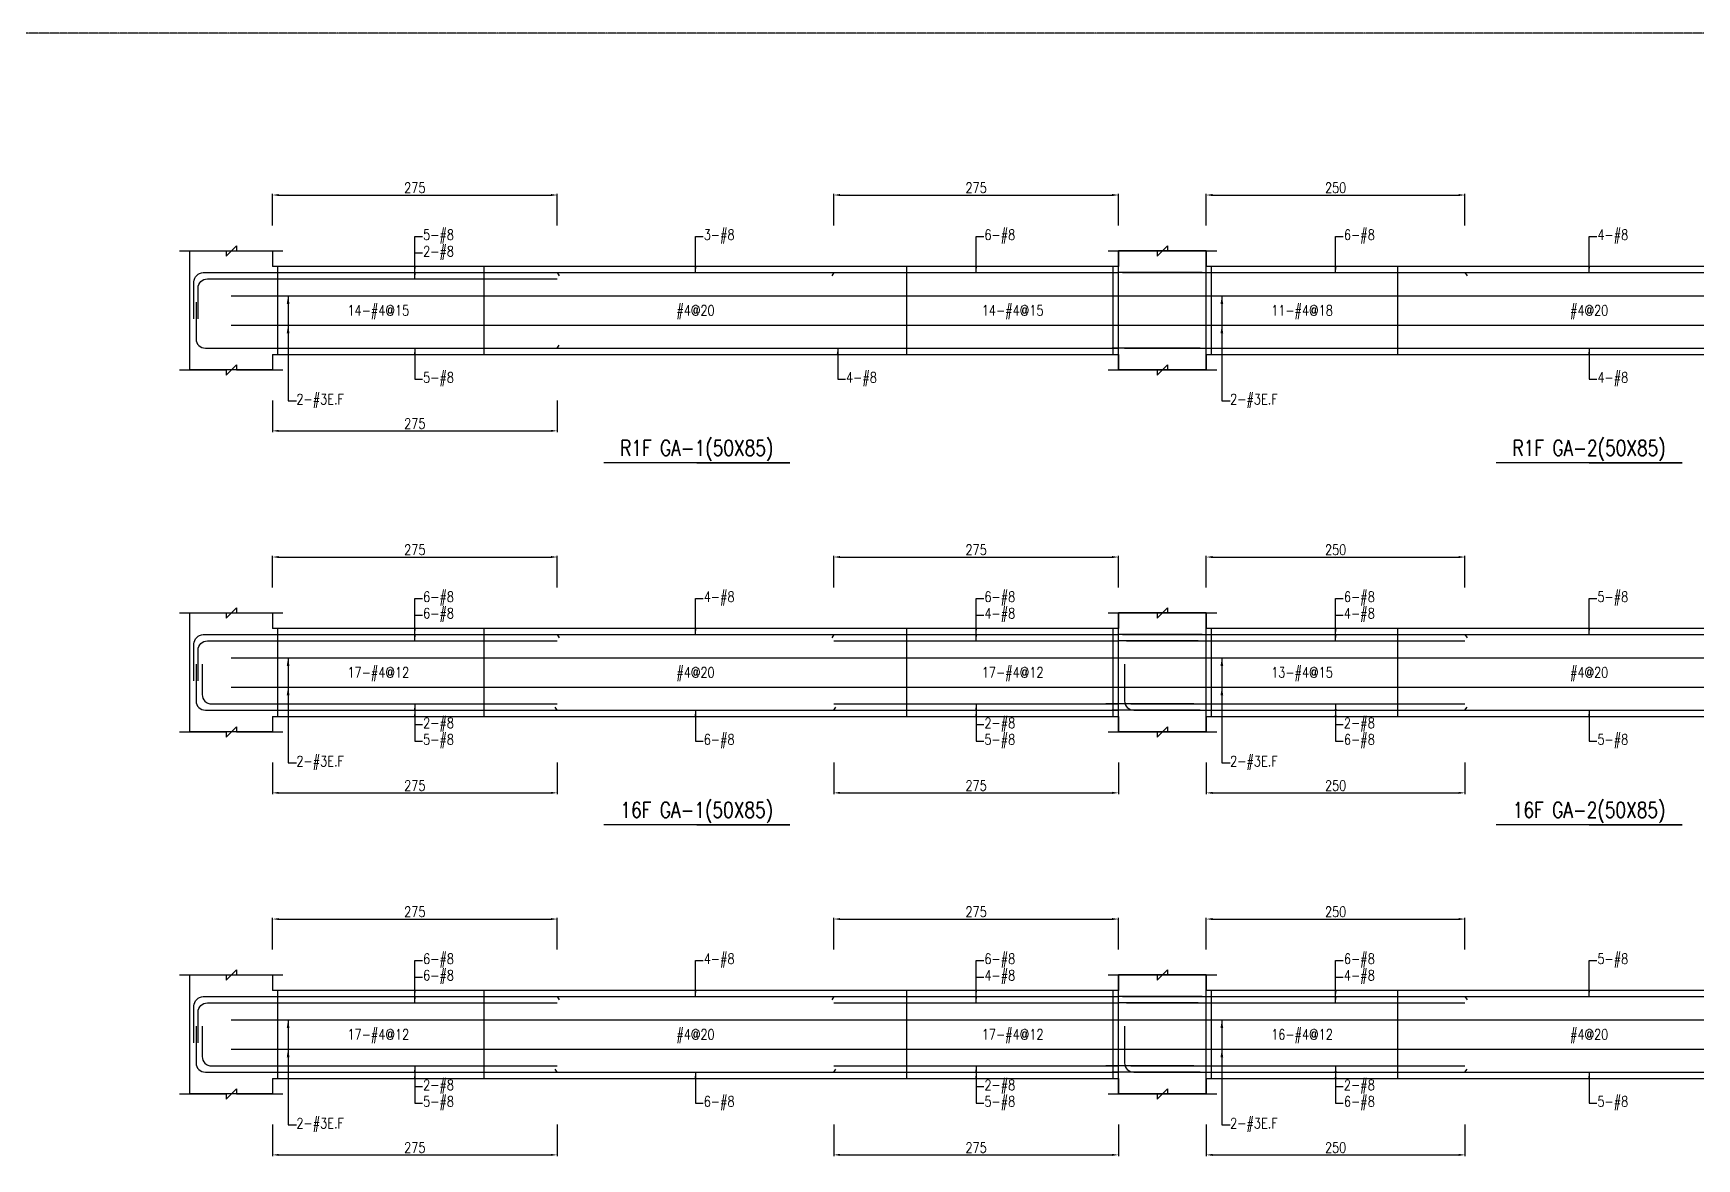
# Model space of a CAD drawing. Header units: millimetres. Extents: x 0 to 84580, y -12276 to 4373.
# Drawn here: x 32665 to 34273, y -2088 to -1000 of the extents above; entities that cross this region are included whole.
import ezdxf
from ezdxf.enums import TextEntityAlignment as Align

# ---------------------------------------------------------------- set-up
doc = ezdxf.new("R2010")
doc.units = ezdxf.units.MM
doc.header["$MEASUREMENT"] = 0
doc.linetypes.add('CENTER', pattern=[2, 1.25, -0.25, 0.25, -0.25])
for name, color, linetype in [('S-DIM', 2, 'Continuous'), ('S-GRID', 1, 'CENTER'), ('S-LEADER', 2, 'Continuous'), ('S-RC', 130, 'Continuous'), ('S-REINF', 6, 'Continuous'), ('S-TEXT', 2, 'Continuous')]:
    doc.layers.add(name, color=color, linetype=linetype)
doc.styles.add('CS4', font='romans.shx', dxfattribs={"width": 0.8, "bigfont": 'lsp.shx'})
doc.styles.get("Standard").update_dxf_attribs({"font": 'arial.ttf'})
doc.dimstyles.new('ISO-25', dxfattribs={"dimtxt": 2.5, "dimasz": 2.5, "dimexe": 1.25, "dimexo": 0.625, "dimtad": 1, "dimtxsty": 'Standard', "dimcen": 2.5, "dimadec": 0, "dimazin": 0, "dimtfac": 1, "dimtmove": 0, "dimatfit": 3, "dimfxl": 0, "dimarcsym": 0})

# ---------------------------------------------------------------- blocks, each defined once
blk = doc.blocks.new('*D899')
at = {"layer": 'DEFPOINTS', "color": 0, "transparency": 16777216}
for p in [(33171.3, -1856.4), (32896.3, -1886.4), (33171.3, -1886.4)]:
    blk.add_point(p, dxfattribs=at)
at = {"layer": 'S-DIM', "color": 0, "lineweight": -2, "transparency": 16777216}
for p, q in [((32896.3, -1885.8), (32896.3, -1855.2)), ((32902.3, -1856.4), (33165.3, -1856.4)), ((33171.3, -1885.8), (33171.3, -1855.2))]:
    blk.add_line(p, q, dxfattribs=at)
at = {"layer": 'S-DIM', "color": 0, "transparency": 16777216}
for points in [[(32902.3, -1855.4), (32902.3, -1857.4), (32896.3, -1856.4)], [(33165.3, -1855.4), (33165.3, -1857.4), (33171.3, -1856.4)]]:
    blk.add_solid(points, dxfattribs=at)
at = {"layer": 'S-DIM', "color": 0, "transparency": 16777216, "insert": (33033.8, -1849.4), "char_height": 10, "attachment_point": 5, "style": 'CS4'}
blk.add_mtext('275', dxfattribs=at)
blk = doc.blocks.new('*D900')
at = {"layer": 'DEFPOINTS', "color": 0, "transparency": 16777216}
for p in [(33713.8, -1856.4), (33438.8, -1886.4), (33713.8, -1886.4)]:
    blk.add_point(p, dxfattribs=at)
at = {"layer": 'S-DIM', "color": 0, "lineweight": -2, "transparency": 16777216}
for p, q in [((33438.8, -1885.8), (33438.8, -1855.2)), ((33444.8, -1856.4), (33707.8, -1856.4)), ((33713.8, -1885.8), (33713.8, -1855.2))]:
    blk.add_line(p, q, dxfattribs=at)
at = {"layer": 'S-DIM', "color": 0, "transparency": 16777216}
for points in [[(33444.8, -1855.4), (33444.8, -1857.4), (33438.8, -1856.4)], [(33707.8, -1855.4), (33707.8, -1857.4), (33713.8, -1856.4)]]:
    blk.add_solid(points, dxfattribs=at)
at = {"layer": 'S-DIM', "color": 0, "transparency": 16777216, "insert": (33576.3, -1849.4), "char_height": 10, "attachment_point": 5, "style": 'CS4'}
blk.add_mtext('275', dxfattribs=at)
blk = doc.blocks.new('*D901')
at = {"layer": 'DEFPOINTS', "color": 0, "transparency": 16777216}
for p in [(32896.3, -2054.4), (33171.3, -2054.4), (33171.3, -2084.4)]:
    blk.add_point(p, dxfattribs=at)
at = {"layer": 'S-DIM', "color": 0, "lineweight": -2, "transparency": 16777216}
for p, q in [((32896.3, -2055.1), (32896.3, -2085.7)), ((33171.3, -2055.1), (33171.3, -2085.7)), ((32902.3, -2084.4), (33165.3, -2084.4))]:
    blk.add_line(p, q, dxfattribs=at)
at = {"layer": 'S-DIM', "color": 0, "transparency": 16777216}
for points in [[(32902.3, -2083.4), (32902.3, -2085.4), (32896.3, -2084.4)], [(33165.3, -2083.4), (33165.3, -2085.4), (33171.3, -2084.4)]]:
    blk.add_solid(points, dxfattribs=at)
at = {"layer": 'S-DIM', "color": 0, "transparency": 16777216, "insert": (33033.8, -2077.4), "char_height": 10, "attachment_point": 5, "style": 'CS4'}
blk.add_mtext('275', dxfattribs=at)
blk = doc.blocks.new('*D902')
at = {"layer": 'DEFPOINTS', "color": 0, "transparency": 16777216}
for p in [(33438.8, -2054.4), (33713.8, -2054.4), (33713.8, -2084.4)]:
    blk.add_point(p, dxfattribs=at)
at = {"layer": 'S-DIM', "color": 0, "lineweight": -2, "transparency": 16777216}
for p, q in [((33438.8, -2055.1), (33438.8, -2085.7)), ((33713.8, -2055.1), (33713.8, -2085.7)), ((33444.8, -2084.4), (33707.8, -2084.4))]:
    blk.add_line(p, q, dxfattribs=at)
at = {"layer": 'S-DIM', "color": 0, "transparency": 16777216}
for points in [[(33444.8, -2083.4), (33444.8, -2085.4), (33438.8, -2084.4)], [(33707.8, -2083.4), (33707.8, -2085.4), (33713.8, -2084.4)]]:
    blk.add_solid(points, dxfattribs=at)
at = {"layer": 'S-DIM', "color": 0, "transparency": 16777216, "insert": (33576.3, -2077.4), "char_height": 10, "attachment_point": 5, "style": 'CS4'}
blk.add_mtext('275', dxfattribs=at)
blk = doc.blocks.new('*D903')
at = {"layer": 'DEFPOINTS', "color": 0, "transparency": 16777216}
for p in [(33171.3, -1506.4), (32896.3, -1536.4), (33171.3, -1536.4)]:
    blk.add_point(p, dxfattribs=at)
at = {"layer": 'S-DIM', "color": 0, "lineweight": -2, "transparency": 16777216}
for p, q in [((32896.3, -1535.8), (32896.3, -1505.2)), ((32902.3, -1506.4), (33165.3, -1506.4)), ((33171.3, -1535.8), (33171.3, -1505.2))]:
    blk.add_line(p, q, dxfattribs=at)
at = {"layer": 'S-DIM', "color": 0, "transparency": 16777216}
for points in [[(32902.3, -1505.4), (32902.3, -1507.4), (32896.3, -1506.4)], [(33165.3, -1505.4), (33165.3, -1507.4), (33171.3, -1506.4)]]:
    blk.add_solid(points, dxfattribs=at)
at = {"layer": 'S-DIM', "color": 0, "transparency": 16777216, "insert": (33033.8, -1499.4), "char_height": 10, "attachment_point": 5, "style": 'CS4'}
blk.add_mtext('275', dxfattribs=at)
blk = doc.blocks.new('*D904')
at = {"layer": 'DEFPOINTS', "color": 0, "transparency": 16777216}
for p in [(33713.8, -1506.4), (33438.8, -1536.4), (33713.8, -1536.4)]:
    blk.add_point(p, dxfattribs=at)
at = {"layer": 'S-DIM', "color": 0, "lineweight": -2, "transparency": 16777216}
for p, q in [((33438.8, -1535.8), (33438.8, -1505.2)), ((33444.8, -1506.4), (33707.8, -1506.4)), ((33713.8, -1535.8), (33713.8, -1505.2))]:
    blk.add_line(p, q, dxfattribs=at)
at = {"layer": 'S-DIM', "color": 0, "transparency": 16777216}
for points in [[(33444.8, -1505.4), (33444.8, -1507.4), (33438.8, -1506.4)], [(33707.8, -1505.4), (33707.8, -1507.4), (33713.8, -1506.4)]]:
    blk.add_solid(points, dxfattribs=at)
at = {"layer": 'S-DIM', "color": 0, "transparency": 16777216, "insert": (33576.3, -1499.4), "char_height": 10, "attachment_point": 5, "style": 'CS4'}
blk.add_mtext('275', dxfattribs=at)
blk = doc.blocks.new('*D913')
at = {"layer": 'DEFPOINTS', "color": 0, "transparency": 16777216}
for p in [(32896.3, -1704.4), (33171.3, -1704.4), (33171.3, -1734.4)]:
    blk.add_point(p, dxfattribs=at)
at = {"layer": 'S-DIM', "color": 0, "lineweight": -2, "transparency": 16777216}
for p, q in [((32896.3, -1705.1), (32896.3, -1735.7)), ((33171.3, -1705.1), (33171.3, -1735.7)), ((32902.3, -1734.4), (33165.3, -1734.4))]:
    blk.add_line(p, q, dxfattribs=at)
at = {"layer": 'S-DIM', "color": 0, "transparency": 16777216}
for points in [[(32902.3, -1733.4), (32902.3, -1735.4), (32896.3, -1734.4)], [(33165.3, -1733.4), (33165.3, -1735.4), (33171.3, -1734.4)]]:
    blk.add_solid(points, dxfattribs=at)
at = {"layer": 'S-DIM', "color": 0, "transparency": 16777216, "insert": (33033.8, -1727.4), "char_height": 10, "attachment_point": 5, "style": 'CS4'}
blk.add_mtext('275', dxfattribs=at)
blk = doc.blocks.new('*D914')
at = {"layer": 'DEFPOINTS', "color": 0, "transparency": 16777216}
for p in [(33438.8, -1704.4), (33713.8, -1704.4), (33713.8, -1734.4)]:
    blk.add_point(p, dxfattribs=at)
at = {"layer": 'S-DIM', "color": 0, "lineweight": -2, "transparency": 16777216}
for p, q in [((33438.8, -1705.1), (33438.8, -1735.7)), ((33713.8, -1705.1), (33713.8, -1735.7)), ((33444.8, -1734.4), (33707.8, -1734.4))]:
    blk.add_line(p, q, dxfattribs=at)
at = {"layer": 'S-DIM', "color": 0, "transparency": 16777216}
for points in [[(33444.8, -1733.4), (33444.8, -1735.4), (33438.8, -1734.4)], [(33707.8, -1733.4), (33707.8, -1735.4), (33713.8, -1734.4)]]:
    blk.add_solid(points, dxfattribs=at)
at = {"layer": 'S-DIM', "color": 0, "transparency": 16777216, "insert": (33576.3, -1727.4), "char_height": 10, "attachment_point": 5, "style": 'CS4'}
blk.add_mtext('275', dxfattribs=at)
blk = doc.blocks.new('*D915')
at = {"layer": 'DEFPOINTS', "color": 0, "transparency": 16777216}
for p in [(33171.3, -1156.4), (32896.3, -1186.4), (33171.3, -1186.4)]:
    blk.add_point(p, dxfattribs=at)
at = {"layer": 'S-DIM', "color": 0, "lineweight": -2, "transparency": 16777216}
for p, q in [((32896.3, -1185.8), (32896.3, -1155.2)), ((32902.3, -1156.4), (33165.3, -1156.4)), ((33171.3, -1185.8), (33171.3, -1155.2))]:
    blk.add_line(p, q, dxfattribs=at)
at = {"layer": 'S-DIM', "color": 0, "transparency": 16777216}
for points in [[(32902.3, -1155.4), (32902.3, -1157.4), (32896.3, -1156.4)], [(33165.3, -1155.4), (33165.3, -1157.4), (33171.3, -1156.4)]]:
    blk.add_solid(points, dxfattribs=at)
at = {"layer": 'S-DIM', "color": 0, "transparency": 16777216, "insert": (33033.8, -1149.4), "char_height": 10, "attachment_point": 5, "style": 'CS4'}
blk.add_mtext('275', dxfattribs=at)
blk = doc.blocks.new('*D916')
at = {"layer": 'DEFPOINTS', "color": 0, "transparency": 16777216}
for p in [(33713.8, -1156.4), (33438.8, -1186.4), (33713.8, -1186.4)]:
    blk.add_point(p, dxfattribs=at)
at = {"layer": 'S-DIM', "color": 0, "lineweight": -2, "transparency": 16777216}
for p, q in [((33438.8, -1185.8), (33438.8, -1155.2)), ((33444.8, -1156.4), (33707.8, -1156.4)), ((33713.8, -1185.8), (33713.8, -1155.2))]:
    blk.add_line(p, q, dxfattribs=at)
at = {"layer": 'S-DIM', "color": 0, "transparency": 16777216}
for points in [[(33444.8, -1155.4), (33444.8, -1157.4), (33438.8, -1156.4)], [(33707.8, -1155.4), (33707.8, -1157.4), (33713.8, -1156.4)]]:
    blk.add_solid(points, dxfattribs=at)
at = {"layer": 'S-DIM', "color": 0, "transparency": 16777216, "insert": (33576.3, -1149.4), "char_height": 10, "attachment_point": 5, "style": 'CS4'}
blk.add_mtext('275', dxfattribs=at)
blk = doc.blocks.new('*D917')
at = {"layer": 'DEFPOINTS', "color": 0, "transparency": 16777216}
for p in [(32896.3, -1354.4), (33171.3, -1354.4), (33171.3, -1384.4)]:
    blk.add_point(p, dxfattribs=at)
at = {"layer": 'S-DIM', "color": 0, "lineweight": -2, "transparency": 16777216}
for p, q in [((32896.3, -1355.1), (32896.3, -1385.7)), ((33171.3, -1355.1), (33171.3, -1385.7)), ((32902.3, -1384.4), (33165.3, -1384.4))]:
    blk.add_line(p, q, dxfattribs=at)
at = {"layer": 'S-DIM', "color": 0, "transparency": 16777216}
for points in [[(32902.3, -1383.4), (32902.3, -1385.4), (32896.3, -1384.4)], [(33165.3, -1383.4), (33165.3, -1385.4), (33171.3, -1384.4)]]:
    blk.add_solid(points, dxfattribs=at)
at = {"layer": 'S-DIM', "color": 0, "transparency": 16777216, "insert": (33033.8, -1377.4), "char_height": 10, "attachment_point": 5, "style": 'CS4'}
blk.add_mtext('275', dxfattribs=at)
blk = doc.blocks.new('*D926')
at = {"layer": 'DEFPOINTS', "color": 0, "transparency": 16777216}
for p in [(34048.8, -1856.4), (33798.8, -1886.4), (34048.8, -1886.4)]:
    blk.add_point(p, dxfattribs=at)
at = {"layer": 'S-DIM', "color": 0, "lineweight": -2, "transparency": 16777216}
for p, q in [((33798.8, -1885.8), (33798.8, -1855.2)), ((33804.8, -1856.4), (34042.8, -1856.4)), ((34048.8, -1885.8), (34048.8, -1855.2))]:
    blk.add_line(p, q, dxfattribs=at)
at = {"layer": 'S-DIM', "color": 0, "transparency": 16777216}
for points in [[(33804.8, -1855.4), (33804.8, -1857.4), (33798.8, -1856.4)], [(34042.8, -1855.4), (34042.8, -1857.4), (34048.8, -1856.4)]]:
    blk.add_solid(points, dxfattribs=at)
at = {"layer": 'S-DIM', "color": 0, "transparency": 16777216, "insert": (33923.8, -1849.4), "char_height": 10, "attachment_point": 5, "style": 'CS4'}
blk.add_mtext('250', dxfattribs=at)
blk = doc.blocks.new('*D928')
at = {"layer": 'DEFPOINTS', "color": 0, "transparency": 16777216}
for p in [(33798.8, -2054.4), (34048.8, -2054.4), (34048.8, -2084.4)]:
    blk.add_point(p, dxfattribs=at)
at = {"layer": 'S-DIM', "color": 0, "lineweight": -2, "transparency": 16777216}
for p, q in [((33798.8, -2055.1), (33798.8, -2085.7)), ((34048.8, -2055.1), (34048.8, -2085.7)), ((33804.8, -2084.4), (34042.8, -2084.4))]:
    blk.add_line(p, q, dxfattribs=at)
at = {"layer": 'S-DIM', "color": 0, "transparency": 16777216}
for points in [[(33804.8, -2083.4), (33804.8, -2085.4), (33798.8, -2084.4)], [(34042.8, -2083.4), (34042.8, -2085.4), (34048.8, -2084.4)]]:
    blk.add_solid(points, dxfattribs=at)
at = {"layer": 'S-DIM', "color": 0, "transparency": 16777216, "insert": (33923.8, -2077.4), "char_height": 10, "attachment_point": 5, "style": 'CS4'}
blk.add_mtext('250', dxfattribs=at)
blk = doc.blocks.new('*D930')
at = {"layer": 'DEFPOINTS', "color": 0, "transparency": 16777216}
for p in [(34048.8, -1506.4), (33798.8, -1536.4), (34048.8, -1536.4)]:
    blk.add_point(p, dxfattribs=at)
at = {"layer": 'S-DIM', "color": 0, "lineweight": -2, "transparency": 16777216}
for p, q in [((33798.8, -1535.8), (33798.8, -1505.2)), ((33804.8, -1506.4), (34042.8, -1506.4)), ((34048.8, -1535.8), (34048.8, -1505.2))]:
    blk.add_line(p, q, dxfattribs=at)
at = {"layer": 'S-DIM', "color": 0, "transparency": 16777216}
for points in [[(33804.8, -1505.4), (33804.8, -1507.4), (33798.8, -1506.4)], [(34042.8, -1505.4), (34042.8, -1507.4), (34048.8, -1506.4)]]:
    blk.add_solid(points, dxfattribs=at)
at = {"layer": 'S-DIM', "color": 0, "transparency": 16777216, "insert": (33923.8, -1499.4), "char_height": 10, "attachment_point": 5, "style": 'CS4'}
blk.add_mtext('250', dxfattribs=at)
blk = doc.blocks.new('*D932')
at = {"layer": 'DEFPOINTS', "color": 0, "transparency": 16777216}
for p in [(33798.8, -1704.4), (34048.8, -1704.4), (34048.8, -1734.4)]:
    blk.add_point(p, dxfattribs=at)
at = {"layer": 'S-DIM', "color": 0, "lineweight": -2, "transparency": 16777216}
for p, q in [((33798.8, -1705.1), (33798.8, -1735.7)), ((34048.8, -1705.1), (34048.8, -1735.7)), ((33804.8, -1734.4), (34042.8, -1734.4))]:
    blk.add_line(p, q, dxfattribs=at)
at = {"layer": 'S-DIM', "color": 0, "transparency": 16777216}
for points in [[(33804.8, -1733.4), (33804.8, -1735.4), (33798.8, -1734.4)], [(34042.8, -1733.4), (34042.8, -1735.4), (34048.8, -1734.4)]]:
    blk.add_solid(points, dxfattribs=at)
at = {"layer": 'S-DIM', "color": 0, "transparency": 16777216, "insert": (33923.8, -1727.4), "char_height": 10, "attachment_point": 5, "style": 'CS4'}
blk.add_mtext('250', dxfattribs=at)
blk = doc.blocks.new('*D941')
at = {"layer": 'DEFPOINTS', "color": 0, "transparency": 16777216}
for p in [(34048.8, -1156.4), (33798.8, -1186.4), (34048.8, -1186.4)]:
    blk.add_point(p, dxfattribs=at)
at = {"layer": 'S-DIM', "color": 0, "lineweight": -2, "transparency": 16777216}
for p, q in [((33798.8, -1185.8), (33798.8, -1155.2)), ((33804.8, -1156.4), (34042.8, -1156.4)), ((34048.8, -1185.8), (34048.8, -1155.2))]:
    blk.add_line(p, q, dxfattribs=at)
at = {"layer": 'S-DIM', "color": 0, "transparency": 16777216}
for points in [[(33804.8, -1155.4), (33804.8, -1157.4), (33798.8, -1156.4)], [(34042.8, -1155.4), (34042.8, -1157.4), (34048.8, -1156.4)]]:
    blk.add_solid(points, dxfattribs=at)
at = {"layer": 'S-DIM', "color": 0, "transparency": 16777216, "insert": (33923.8, -1149.4), "char_height": 10, "attachment_point": 5, "style": 'CS4'}
blk.add_mtext('250', dxfattribs=at)

msp = doc.modelspace()

# ---------------------------------------------------------------- linework, layer by layer
at = {"layer": 'S-GRID'}
msp.add_lwpolyline([(32603, -3069), (35832, -3069), (35832, -1000), (32603, -1000), (32603, -3069)], dxfattribs=at)
at = {"layer": 'S-RC'}
for points in [[(32806.314, -1210.438), (32851.314, -1210.447), (32851.313, -1215.447), (32861.315, -1205.449), (32861.314, -1210.449), (32906.314, -1210.458)], [(33703.814, -1210.438), (33751.314, -1210.447), (33751.313, -1215.447), (33761.315, -1205.449), (33761.314, -1210.449), (33808.814, -1210.459)], [(33703.814, -1210.438), (33751.314, -1210.447), (33751.313, -1215.447), (33761.315, -1205.449), (33761.314, -1210.449), (33808.814, -1210.459)], [(32896.314, -1310.438), (32896.314, -1325.438), (32816.314, -1325.438), (32816.314, -1210.438), (32896.314, -1210.438), (32896.314, -1225.438)], [(33713.814, -1310.438), (33713.814, -1325.438), (33798.814, -1325.438), (33798.814, -1210.438), (33713.814, -1210.438), (33713.814, -1225.438)], [(33798.814, -1310.438), (33798.814, -1325.438), (33713.814, -1325.438), (33713.814, -1210.438), (33798.814, -1210.438), (33798.814, -1225.438)], [(33713.814, -1225.438), (32896.314, -1225.438)], [(34538.814, -1225.438), (33798.814, -1225.438)], [(32896.314, -1310.438), (33713.814, -1310.438)], [(33798.814, -1310.438), (34538.814, -1310.438)], [(32806.314, -1325.438), (32851.314, -1325.447), (32851.313, -1330.447), (32861.315, -1320.449), (32861.314, -1325.449), (32906.314, -1325.458)], [(33703.814, -1325.438), (33751.314, -1325.447), (33751.313, -1330.447), (33761.315, -1320.449), (33761.314, -1325.449), (33808.814, -1325.459)], [(33703.814, -1325.438), (33751.314, -1325.447), (33751.313, -1330.447), (33761.315, -1320.449), (33761.314, -1325.449), (33808.814, -1325.459)], [(33306.314, -1415.438), (33396.314, -1415.438), (33216.314, -1415.438)], [(34168.814, -1415.438), (34258.814, -1415.438), (34078.814, -1415.438)], [(32806.314, -1560.438), (32851.314, -1560.447), (32851.313, -1565.447), (32861.315, -1555.449), (32861.314, -1560.449), (32906.314, -1560.458)], [(33703.814, -1560.438), (33751.314, -1560.447), (33751.313, -1565.447), (33761.315, -1555.449), (33761.314, -1560.449), (33808.814, -1560.459)], [(33703.814, -1560.438), (33751.314, -1560.447), (33751.313, -1565.447), (33761.315, -1555.449), (33761.314, -1560.449), (33808.814, -1560.459)], [(32896.314, -1660.438), (32896.314, -1675.438), (32816.314, -1675.438), (32816.314, -1560.438), (32896.314, -1560.438), (32896.314, -1575.438)], [(33713.814, -1575.438), (32896.314, -1575.438)], [(33713.814, -1660.438), (33713.814, -1675.438), (33798.814, -1675.438), (33798.814, -1560.438), (33713.814, -1560.438), (33713.814, -1575.438)], [(33798.814, -1660.438), (33798.814, -1675.438), (33713.814, -1675.438), (33713.814, -1560.438), (33798.814, -1560.438), (33798.814, -1575.438)], [(34538.814, -1575.438), (33798.814, -1575.438)], [(32806.314, -1675.438), (32851.314, -1675.447), (32851.313, -1680.447), (32861.315, -1670.449), (32861.314, -1675.449), (32906.314, -1675.458)], [(32896.314, -1660.438), (33713.814, -1660.438)], [(33703.814, -1675.438), (33751.314, -1675.447), (33751.313, -1680.447), (33761.315, -1670.449), (33761.314, -1675.449), (33808.814, -1675.459)], [(33703.814, -1675.438), (33751.314, -1675.447), (33751.313, -1680.447), (33761.315, -1670.449), (33761.314, -1675.449), (33808.814, -1675.459)], [(33798.814, -1660.438), (34538.814, -1660.438)], [(33306.314, -1765.438), (33396.314, -1765.438), (33216.314, -1765.438)], [(34168.814, -1765.438), (34258.814, -1765.438), (34078.814, -1765.438)], [(32806.314, -1910.438), (32851.314, -1910.447), (32851.313, -1915.447), (32861.315, -1905.449), (32861.314, -1910.449), (32906.314, -1910.458)], [(32896.314, -2010.438), (32896.314, -2025.438), (32816.314, -2025.438), (32816.314, -1910.438), (32896.314, -1910.438), (32896.314, -1925.438)], [(33703.814, -1910.438), (33751.314, -1910.447), (33751.313, -1915.447), (33761.315, -1905.449), (33761.314, -1910.449), (33808.814, -1910.459)], [(33703.814, -1910.438), (33751.314, -1910.447), (33751.313, -1915.447), (33761.315, -1905.449), (33761.314, -1910.449), (33808.814, -1910.459)], [(33713.814, -2010.438), (33713.814, -2025.438), (33798.814, -2025.438), (33798.814, -1910.438), (33713.814, -1910.438), (33713.814, -1925.438)], [(33798.814, -2010.438), (33798.814, -2025.438), (33713.814, -2025.438), (33713.814, -1910.438), (33798.814, -1910.438), (33798.814, -1925.438)], [(33713.814, -1925.438), (32896.314, -1925.438)], [(34538.814, -1925.438), (33798.814, -1925.438)], [(32806.314, -2025.438), (32851.314, -2025.447), (32851.313, -2030.447), (32861.315, -2020.449), (32861.314, -2025.449), (32906.314, -2025.458)], [(32896.314, -2010.438), (33713.814, -2010.438)], [(33703.814, -2025.438), (33751.314, -2025.447), (33751.313, -2030.447), (33761.315, -2020.449), (33761.314, -2025.449), (33808.814, -2025.459)], [(33703.814, -2025.438), (33751.314, -2025.447), (33751.313, -2030.447), (33761.315, -2020.449), (33761.314, -2025.449), (33808.814, -2025.459)], [(33798.814, -2010.438), (34538.814, -2010.438)]]:
    msp.add_lwpolyline(points, dxfattribs=at)
at = {"layer": 'S-REINF'}
for points in [[(32820.314, -1275.938), (32820.314, -1240.438, -0.41421356), (32829.314, -1231.438), (32896.314, -1231.438)], [(32824.314, -1275.938), (32824.314, -1246.438, -0.41421356), (32833.314, -1237.438), (32896.314, -1237.438)], [(32822.314, -1259.938), (32822.314, -1295.438, 0.41421356), (32831.314, -1304.438), (32896.314, -1304.438)], [(32820.314, -1625.938), (32820.314, -1590.438, -0.41421356), (32829.314, -1581.438), (32896.314, -1581.438)], [(32824.314, -1625.938), (32824.314, -1596.438, -0.41421356), (32833.314, -1587.438), (32896.314, -1587.438)], [(32822.314, -1609.938), (32822.314, -1645.438, 0.41421356), (32831.314, -1654.438), (32896.314, -1654.438)], [(32828.314, -1609.938), (32828.314, -1639.438, 0.41421356), (32837.314, -1648.438), (32896.314, -1648.438)], [(33719.814, -1609.938), (33719.814, -1645.438, 0.41421356), (33728.814, -1654.438), (33798.814, -1654.438)], [(32820.314, -1975.938), (32820.314, -1940.438, -0.41421356), (32829.314, -1931.438), (32896.314, -1931.438)], [(32824.314, -1975.938), (32824.314, -1946.438, -0.41421356), (32833.314, -1937.438), (32896.314, -1937.438)], [(32822.314, -1959.938), (32822.314, -1995.438, 0.41421356), (32831.314, -2004.438), (32896.314, -2004.438)], [(32828.314, -1959.938), (32828.314, -1989.438, 0.41421356), (32837.314, -1998.438), (32896.314, -1998.438)], [(33719.814, -1959.938), (33719.814, -1995.438, 0.41421356), (33728.814, -2004.438), (33798.814, -2004.438)]]:
    msp.add_lwpolyline(points, format="xyb", dxfattribs=at)
for points in [[(32896.314, -1231.438), (33171.314, -1231.438)], [(32896.314, -1237.438), (33171.314, -1237.438)], [(33171.314, -1231.438), (33173.314, -1234.438)], [(33171.314, -1231.438), (33438.814, -1231.438)], [(33438.814, -1231.438), (33436.814, -1234.438)], [(33438.814, -1231.438), (33713.814, -1231.438)], [(33794.814, -1231.438), (33713.814, -1231.438)], [(33717.814, -1231.438), (33798.814, -1231.438)], [(33798.814, -1231.438), (34048.814, -1231.438)], [(34048.814, -1231.438), (34050.814, -1234.438)], [(34048.814, -1231.438), (34288.814, -1231.438)], [(33171.314, -1304.438), (33173.314, -1301.438)], [(32896.314, -1304.438), (33171.314, -1304.438)], [(33171.314, -1304.438), (33713.814, -1304.438)], [(33792.814, -1304.438), (33707.814, -1304.438)], [(33719.814, -1304.438), (33798.814, -1304.438)], [(33798.814, -1304.438), (34538.814, -1304.438)], [(32896.314, -1581.438), (33171.314, -1581.438)], [(32896.314, -1587.438), (33171.314, -1587.438)], [(33171.314, -1581.438), (33173.314, -1584.438)], [(33171.314, -1581.438), (33438.814, -1581.438)], [(33438.814, -1581.438), (33436.814, -1584.438)], [(33438.814, -1581.438), (33713.814, -1581.438)], [(33438.814, -1587.438), (33713.814, -1587.438)], [(33794.814, -1581.438), (33713.814, -1581.438)], [(33790.814, -1587.438), (33713.814, -1587.438)], [(33717.814, -1581.438), (33798.814, -1581.438)], [(33721.814, -1587.438), (33798.814, -1587.438)], [(33798.814, -1581.438), (34048.814, -1581.438)], [(33798.814, -1587.438), (34048.814, -1587.438)], [(34048.814, -1581.438), (34050.814, -1584.438)], [(34048.814, -1581.438), (34288.814, -1581.438)], [(32896.314, -1648.438), (33171.314, -1648.438)], [(32896.314, -1654.438), (33171.314, -1654.438)], [(33171.314, -1654.438), (33169.314, -1651.438)], [(33171.314, -1654.438), (33438.814, -1654.438)], [(33438.814, -1648.438), (33713.814, -1648.438)], [(33438.814, -1654.438), (33440.814, -1651.438)], [(33438.814, -1654.438), (33713.814, -1654.438)], [(33786.814, -1648.438), (33701.814, -1648.438)], [(33792.814, -1654.438), (33707.814, -1654.438)], [(33725.814, -1648.438), (33798.814, -1648.438)], [(33798.814, -1648.438), (34048.814, -1648.438)], [(33798.814, -1654.438), (34048.814, -1654.438)], [(34048.814, -1654.438), (34050.814, -1651.438)], [(34048.814, -1654.438), (34288.814, -1654.438)], [(32896.314, -1931.438), (33171.314, -1931.438)], [(32896.314, -1937.438), (33171.314, -1937.438)], [(33171.314, -1931.438), (33173.314, -1934.438)], [(33171.314, -1931.438), (33438.814, -1931.438)], [(33438.814, -1931.438), (33436.814, -1934.438)], [(33438.814, -1931.438), (33713.814, -1931.438)], [(33438.814, -1937.438), (33713.814, -1937.438)], [(33794.814, -1931.438), (33713.814, -1931.438)], [(33790.814, -1937.438), (33713.814, -1937.438)], [(33717.814, -1931.438), (33798.814, -1931.438)], [(33721.814, -1937.438), (33798.814, -1937.438)], [(33798.814, -1931.438), (34048.814, -1931.438)], [(33798.814, -1937.438), (34048.814, -1937.438)], [(34048.814, -1931.438), (34050.814, -1934.438)], [(34048.814, -1931.438), (34288.814, -1931.438)], [(32896.314, -1998.438), (33171.314, -1998.438)], [(32896.314, -2004.438), (33171.314, -2004.438)], [(33171.314, -2004.438), (33169.314, -2001.438)], [(33171.314, -2004.438), (33438.814, -2004.438)], [(33438.814, -1998.438), (33713.814, -1998.438)], [(33438.814, -2004.438), (33440.814, -2001.438)], [(33438.814, -2004.438), (33713.814, -2004.438)], [(33786.814, -1998.438), (33701.814, -1998.438)], [(33792.814, -2004.438), (33707.814, -2004.438)], [(33725.814, -1998.438), (33798.814, -1998.438)], [(33798.814, -1998.438), (34048.814, -1998.438)], [(33798.814, -2004.438), (34048.814, -2004.438)], [(34048.814, -2004.438), (34050.814, -2001.438)], [(34048.814, -2004.438), (34288.814, -2004.438)]]:
    msp.add_lwpolyline(points, dxfattribs=at)
at = {"layer": 'S-REINF', "color": 1}
for points in [[(32901.314, -1310.438), (32901.314, -1225.438)], [(33100.689, -1310.438), (33100.689, -1225.438)], [(33509.439, -1310.438), (33509.439, -1225.438)], [(33708.814, -1310.438), (33708.814, -1225.438)], [(33803.814, -1310.438), (33803.814, -1225.438)], [(33983.814, -1310.438), (33983.814, -1225.438)], [(32856.314, -1253.771), (33756.314, -1253.771)], [(33756.314, -1253.771), (34581.314, -1253.771)], [(32856.314, -1282.105), (33756.314, -1282.105)], [(33756.314, -1282.105), (34581.314, -1282.105)], [(32901.314, -1660.438), (32901.314, -1575.438)], [(33100.689, -1660.438), (33100.689, -1575.438)], [(33509.439, -1660.438), (33509.439, -1575.438)], [(33708.814, -1660.438), (33708.814, -1575.438)], [(33803.814, -1660.438), (33803.814, -1575.438)], [(33983.814, -1660.438), (33983.814, -1575.438)], [(32856.314, -1603.771), (33756.314, -1603.771)], [(33756.314, -1603.771), (34581.314, -1603.771)], [(32856.314, -1632.105), (33756.314, -1632.105)], [(33756.314, -1632.105), (34581.314, -1632.105)], [(32901.314, -2010.438), (32901.314, -1925.438)], [(33100.689, -2010.438), (33100.689, -1925.438)], [(33509.439, -2010.438), (33509.439, -1925.438)], [(33708.814, -2010.438), (33708.814, -1925.438)], [(33803.814, -2010.438), (33803.814, -1925.438)], [(33983.814, -2010.438), (33983.814, -1925.438)], [(32856.314, -1953.771), (33756.314, -1953.771)], [(33756.314, -1953.771), (34581.314, -1953.771)], [(32856.314, -1982.105), (33756.314, -1982.105)], [(33756.314, -1982.105), (34581.314, -1982.105)]]:
    msp.add_lwpolyline(points, dxfattribs=at)

# ---------------------------------------------------------------- texts
at = {"layer": 'S-LEADER', "char_height": 10, "attachment_point": 4, "style": 'CS4'}
for s, insert in [('5-#8', (33041.814, -1196.438)), ('3-#8', (33313.064, -1196.438)), ('6-#8', (33584.314, -1196.438)), ('6-#8', (33931.814, -1196.438)), ('4-#8', (34176.814, -1196.438)), ('2-#8', (33041.814, -1212.438)), ('5-#8', (33041.814, -1334.438)), ('4-#8', (33450.564, -1334.438)), ('4-#8', (34176.814, -1334.438)), ('6-#8', (33041.814, -1546.438)), ('4-#8', (33313.064, -1546.438)), ('6-#8', (33584.314, -1546.438)), ('6-#8', (33931.814, -1546.438)), ('5-#8', (34176.814, -1546.438)), ('6-#8', (33041.814, -1562.438)), ('4-#8', (33584.314, -1562.438)), ('4-#8', (33931.814, -1562.438)), ('2-#8', (33041.814, -1668.438)), ('2-#8', (33584.314, -1668.438)), ('2-#8', (33931.814, -1668.438)), ('5-#8', (33041.814, -1684.438)), ('6-#8', (33313.064, -1684.438)), ('5-#8', (33584.314, -1684.438)), ('6-#8', (33931.814, -1684.438)), ('5-#8', (34176.814, -1684.438)), ('6-#8', (33041.814, -1896.438)), ('4-#8', (33313.064, -1896.438)), ('6-#8', (33584.314, -1896.438)), ('6-#8', (33931.814, -1896.438)), ('5-#8', (34176.814, -1896.438)), ('6-#8', (33041.814, -1912.438)), ('4-#8', (33584.314, -1912.438)), ('4-#8', (33931.814, -1912.438)), ('2-#8', (33041.814, -2018.438)), ('2-#8', (33584.314, -2018.438)), ('2-#8', (33931.814, -2018.438)), ('5-#8', (33041.814, -2034.438)), ('6-#8', (33313.064, -2034.438)), ('5-#8', (33584.314, -2034.438)), ('6-#8', (33931.814, -2034.438)), ('5-#8', (34176.814, -2034.438))]:
    msp.add_mtext(s, dxfattribs=dict(at, insert=insert))
at = {"layer": 'S-LEADER', "color": 3, "char_height": 10, "attachment_point": 4, "style": 'CS4'}
for insert in [(32919.314, -1355.438), (33821.814, -1355.438), (32919.314, -1705.438), (33821.814, -1705.438), (32919.314, -2055.438), (33821.814, -2055.438)]:
    msp.add_mtext('2-#3E.F', dxfattribs=dict(at, insert=insert))
at = {"layer": 'S-RC', "style": 'CS4', "width": 0.8}
for s, p in [('R1F GA-1(50X85)', (33306.314, -1408.438)), ('R1F GA-2(50X85)', (34168.814, -1408.438)), ('16F GA-1(50X85)', (33306.314, -1758.438)), ('16F GA-2(50X85)', (34168.814, -1758.438))]:
    msp.add_text(s, height=15, dxfattribs=at).set_placement(p, align=Align.CENTER)
at = {"layer": 'S-TEXT', "color": 1, "style": 'CS4', "width": 0.8}
for s, p in [('14-#4@15', (32998.502, -1272.938)), ('#4@20', (33305.064, -1272.938)), ('14-#4@15', (33611.627, -1272.938)), ('11-#4@18', (33891.314, -1272.938)), ('#4@20', (34168.814, -1272.938)), ('17-#4@12', (32998.502, -1622.938)), ('#4@20', (33305.064, -1622.938)), ('17-#4@12', (33611.627, -1622.938)), ('13-#4@15', (33891.314, -1622.938)), ('#4@20', (34168.814, -1622.938)), ('17-#4@12', (32998.502, -1972.938)), ('#4@20', (33305.064, -1972.938)), ('17-#4@12', (33611.627, -1972.938)), ('16-#4@12', (33891.314, -1972.938)), ('#4@20', (34168.814, -1972.938))]:
    msp.add_text(s, height=10, dxfattribs=at).set_placement(p, align=Align.CENTER)

# ---------------------------------------------------------------- dimensions: what is measured, and where the dimension line sits
at = {"layer": 'S-DIM'}
for p1, p2, distance, picture, middle in [((32896.314, -1186.438), (33171.314, -1186.438), 30, '*D915', (33033.814, -1149.438)), ((33438.814, -1186.438), (33713.814, -1186.438), 30, '*D916', (33576.314, -1149.438)), ((33798.814, -1186.438), (34048.814, -1186.438), 30, '*D941', (33923.814, -1149.438)), ((32896.314, -1354.438), (33171.314, -1354.438), -30, '*D917', (33033.814, -1377.438)), ((32896.314, -1536.438), (33171.314, -1536.438), 30, '*D903', (33033.814, -1499.438)), ((33438.814, -1536.438), (33713.814, -1536.438), 30, '*D904', (33576.314, -1499.438)), ((33798.814, -1536.438), (34048.814, -1536.438), 30, '*D930', (33923.814, -1499.438)), ((32896.314, -1704.438), (33171.314, -1704.438), -30, '*D913', (33033.814, -1727.438)), ((33438.814, -1704.438), (33713.814, -1704.438), -30, '*D914', (33576.314, -1727.438)), ((33798.814, -1704.438), (34048.814, -1704.438), -30, '*D932', (33923.814, -1727.438)), ((32896.314, -1886.438), (33171.314, -1886.438), 30, '*D899', (33033.814, -1849.438)), ((33438.814, -1886.438), (33713.814, -1886.438), 30, '*D900', (33576.314, -1849.438)), ((33798.814, -1886.438), (34048.814, -1886.438), 30, '*D926', (33923.814, -1849.438)), ((32896.314, -2054.438), (33171.314, -2054.438), -30, '*D901', (33033.814, -2077.438)), ((33438.814, -2054.438), (33713.814, -2054.438), -30, '*D902', (33576.314, -2077.438)), ((33798.814, -2054.438), (34048.814, -2054.438), -30, '*D928', (33923.814, -2077.438))]:
    dim = msp.add_aligned_dim(p1=p1, p2=p2, distance=distance, dimstyle='ISO-25', override={"dimtxt": 10, "dimasz": 6, "dimgap": 2, "dimtxsty": 'CS4'}, dxfattribs=at)
    dim.commit()
    dim.dimension.update_dxf_attribs({"geometry": picture, "text_midpoint": middle})

# ---------------------------------------------------------------- leaders
at = {"layer": 'S-LEADER', "annotation_type": 0, "has_hookline": 1, "hookline_direction": 0}
for points, override, text_width in [([(33033.814, -1231.438), (33033.814, -1196.438), (33041.189, -1196.438)], {"dimasz": 6, "dimtad": 0}, 30.857), ([(33305.064, -1231.438), (33305.064, -1196.438), (33312.439, -1196.438)], {"dimasz": 6, "dimtad": 0}, 30.857), ([(33576.314, -1231.438), (33576.314, -1196.438), (33583.689, -1196.438)], {"dimasz": 6, "dimtad": 0}, 30.476), ([(33923.814, -1231.438), (33923.814, -1196.438), (33931.189, -1196.438)], {"dimasz": 6, "dimtad": 0}, 30.476), ([(34168.814, -1231.438), (34168.814, -1196.438), (34176.189, -1196.438)], {"dimasz": 6, "dimtad": 0}, 30.857), ([(33033.814, -1237.438), (33033.814, -1212.438), (33041.189, -1212.438)], {"dimasz": 6, "dimtad": 0}, 30.857), ([(32911.314, -1282.105), (32911.314, -1355.438), (32918.689, -1355.438)], {"dimasz": 8, "dimtad": 0}, 49.524), ([(33813.814, -1282.105), (33813.814, -1355.438), (33821.189, -1355.438)], {"dimasz": 8, "dimtad": 0}, 49.524), ([(33033.814, -1304.438), (33033.814, -1334.438), (33041.189, -1334.438)], {"dimasz": 6, "dimtad": 0}, 30.857), ([(33442.564, -1304.438), (33442.564, -1334.438), (33449.939, -1334.438)], {"dimasz": 6, "dimtad": 0}, 30.857), ([(34168.814, -1304.438), (34168.814, -1334.438), (34176.189, -1334.438)], {"dimasz": 6, "dimtad": 0}, 30.857), ([(33033.814, -1581.438), (33033.814, -1546.438), (33041.189, -1546.438)], {"dimasz": 6, "dimtad": 0}, 30.476), ([(33305.064, -1581.438), (33305.064, -1546.438), (33312.439, -1546.438)], {"dimasz": 6, "dimtad": 0}, 30.857), ([(33576.314, -1581.438), (33576.314, -1546.438), (33583.689, -1546.438)], {"dimasz": 6, "dimtad": 0}, 30.476), ([(33923.814, -1581.438), (33923.814, -1546.438), (33931.189, -1546.438)], {"dimasz": 6, "dimtad": 0}, 30.476), ([(34168.814, -1581.438), (34168.814, -1546.438), (34176.189, -1546.438)], {"dimasz": 6, "dimtad": 0}, 30.857), ([(33033.814, -1587.438), (33033.814, -1562.438), (33041.189, -1562.438)], {"dimasz": 6, "dimtad": 0}, 30.476), ([(33576.314, -1587.438), (33576.314, -1562.438), (33583.689, -1562.438)], {"dimasz": 6, "dimtad": 0}, 30.857), ([(33923.814, -1587.438), (33923.814, -1562.438), (33931.189, -1562.438)], {"dimasz": 6, "dimtad": 0}, 30.857), ([(32911.314, -1632.105), (32911.314, -1705.438), (32918.689, -1705.438)], {"dimasz": 8, "dimtad": 0}, 49.524), ([(33813.814, -1632.105), (33813.814, -1705.438), (33821.189, -1705.438)], {"dimasz": 8, "dimtad": 0}, 49.524), ([(33033.814, -1648.438), (33033.814, -1668.438), (33041.189, -1668.438)], {"dimasz": 6, "dimtad": 0}, 30.857), ([(33033.814, -1654.438), (33033.814, -1684.438), (33041.189, -1684.438)], {"dimasz": 6, "dimtad": 0}, 30.857), ([(33305.064, -1654.438), (33305.064, -1684.438), (33312.439, -1684.438)], {"dimasz": 6, "dimtad": 0}, 30.476), ([(33576.314, -1648.438), (33576.314, -1668.438), (33583.689, -1668.438)], {"dimasz": 6, "dimtad": 0}, 30.857), ([(33576.314, -1654.438), (33576.314, -1684.438), (33583.689, -1684.438)], {"dimasz": 6, "dimtad": 0}, 30.857), ([(33923.814, -1648.438), (33923.814, -1668.438), (33931.189, -1668.438)], {"dimasz": 6, "dimtad": 0}, 30.857), ([(33923.814, -1654.438), (33923.814, -1684.438), (33931.189, -1684.438)], {"dimasz": 6, "dimtad": 0}, 30.476), ([(34168.814, -1654.438), (34168.814, -1684.438), (34176.189, -1684.438)], {"dimasz": 6, "dimtad": 0}, 30.857), ([(33033.814, -1931.438), (33033.814, -1896.438), (33041.189, -1896.438)], {"dimasz": 6, "dimtad": 0}, 30.476), ([(33305.064, -1931.438), (33305.064, -1896.438), (33312.439, -1896.438)], {"dimasz": 6, "dimtad": 0}, 30.857), ([(33576.314, -1931.438), (33576.314, -1896.438), (33583.689, -1896.438)], {"dimasz": 6, "dimtad": 0}, 30.476), ([(33923.814, -1931.438), (33923.814, -1896.438), (33931.189, -1896.438)], {"dimasz": 6, "dimtad": 0}, 30.476), ([(34168.814, -1931.438), (34168.814, -1896.438), (34176.189, -1896.438)], {"dimasz": 6, "dimtad": 0}, 30.857), ([(33033.814, -1937.438), (33033.814, -1912.438), (33041.189, -1912.438)], {"dimasz": 6, "dimtad": 0}, 30.476), ([(33576.314, -1937.438), (33576.314, -1912.438), (33583.689, -1912.438)], {"dimasz": 6, "dimtad": 0}, 30.857), ([(33923.814, -1937.438), (33923.814, -1912.438), (33931.189, -1912.438)], {"dimasz": 6, "dimtad": 0}, 30.857), ([(32911.314, -1982.105), (32911.314, -2055.438), (32918.689, -2055.438)], {"dimasz": 8, "dimtad": 0}, 49.524), ([(33813.814, -1982.105), (33813.814, -2055.438), (33821.189, -2055.438)], {"dimasz": 8, "dimtad": 0}, 49.524), ([(33033.814, -1998.438), (33033.814, -2018.438), (33041.189, -2018.438)], {"dimasz": 6, "dimtad": 0}, 30.857), ([(33033.814, -2004.438), (33033.814, -2034.438), (33041.189, -2034.438)], {"dimasz": 6, "dimtad": 0}, 30.857), ([(33305.064, -2004.438), (33305.064, -2034.438), (33312.439, -2034.438)], {"dimasz": 6, "dimtad": 0}, 30.476), ([(33576.314, -1998.438), (33576.314, -2018.438), (33583.689, -2018.438)], {"dimasz": 6, "dimtad": 0}, 30.857), ([(33576.314, -2004.438), (33576.314, -2034.438), (33583.689, -2034.438)], {"dimasz": 6, "dimtad": 0}, 30.857), ([(33923.814, -1998.438), (33923.814, -2018.438), (33931.189, -2018.438)], {"dimasz": 6, "dimtad": 0}, 30.857), ([(33923.814, -2004.438), (33923.814, -2034.438), (33931.189, -2034.438)], {"dimasz": 6, "dimtad": 0}, 30.476), ([(34168.814, -2004.438), (34168.814, -2034.438), (34176.189, -2034.438)], {"dimasz": 6, "dimtad": 0}, 30.857)]:
    msp.add_leader(points, dimstyle='ISO-25', override=override, dxfattribs=dict(at, text_width=text_width))
at = {"layer": 'S-LEADER'}
for points in [[(32911.314, -1253.771), (32911.314, -1355.438), (32919.314, -1355.438)], [(33813.814, -1253.771), (33813.814, -1355.438), (33821.814, -1355.438)], [(32911.314, -1603.771), (32911.314, -1705.438), (32919.314, -1705.438)], [(33813.814, -1603.771), (33813.814, -1705.438), (33821.814, -1705.438)], [(32911.314, -1953.771), (32911.314, -2055.438), (32919.314, -2055.438)], [(33813.814, -1953.771), (33813.814, -2055.438), (33821.814, -2055.438)]]:
    msp.add_leader(points, dimstyle='ISO-25', override={"dimasz": 8}, dxfattribs=at)

doc.saveas('drawing.dxf')
